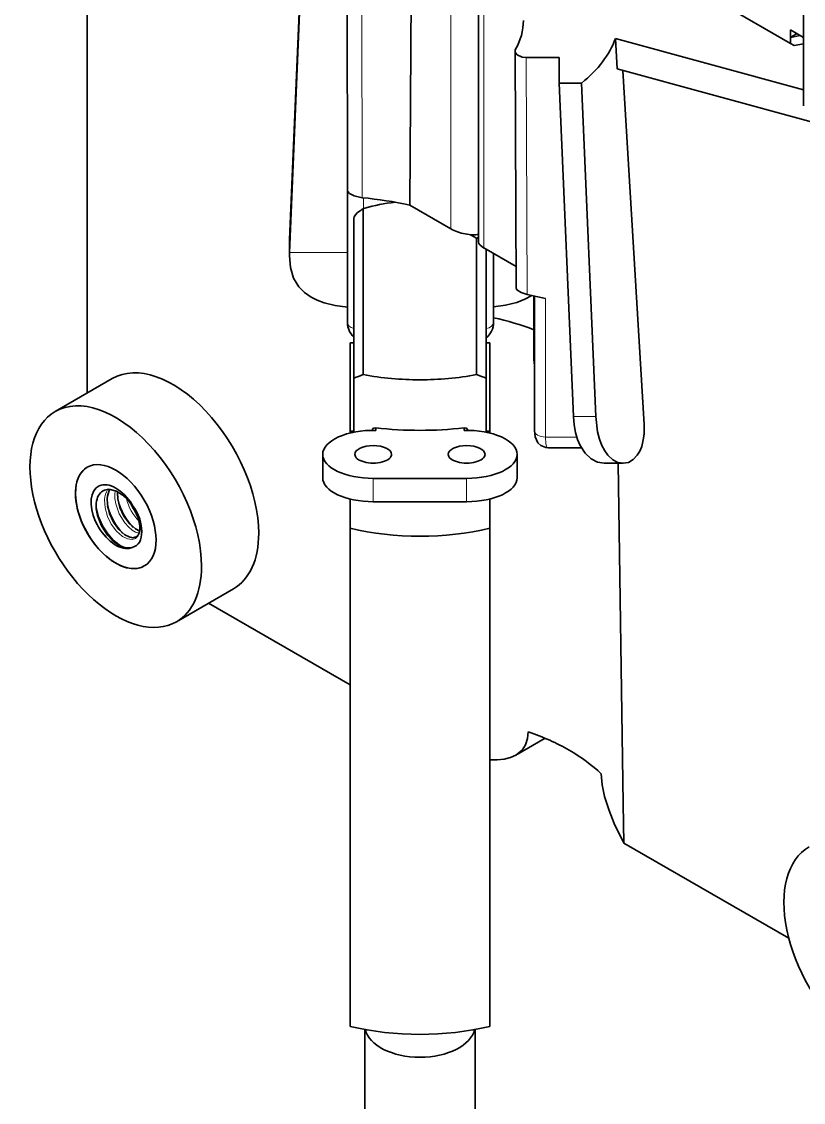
# Model space of a CAD drawing. Extents: x 386 to 1062, y 188 to 634.
# Drawn here: x 666.75 to 688.02, y 583.36 to 612.75 of the extents above; entities that cross this region are included whole.
import ezdxf

# ---------------------------------------------------------------- set-up
doc = ezdxf.new("R2010")
doc.units = 0

msp = doc.modelspace()

# ---------------------------------------------------------------- linework, layer by layer
at = {"color": 7, "lineweight": 35, "ltscale": 0.455643}
msp.add_line((668.538, 620.877), (668.538, 602.652), dxfattribs=at)
at = {"color": 7, "lineweight": 35, "ltscale": 0.328545}
msp.add_line((674.04, 606.825), (674.596, 619.955), dxfattribs=at)
at = {"color": 7, "lineweight": 35, "ltscale": 0.32862}
msp.add_line((674.596, 619.607), (674.04, 606.474), dxfattribs=at)
at = {"color": 7, "lineweight": 35, "ltscale": 0.267984}
msp.add_line((675.619, 608.151), (675.609, 618.87), dxfattribs=at)
at = {"color": 7, "lineweight": 13, "ltscale": 0.26854}
msp.add_line((676.021, 607.962), (675.994, 618.704), dxfattribs=at)
at = {"color": 7, "lineweight": 35, "ltscale": 0.276479}
msp.add_line((677.389, 618.819), (677.314, 607.76), dxfattribs=at)
at = {"color": 7, "lineweight": 13, "ltscale": 0.248254}
msp.add_line((678.433, 617.043), (678.433, 607.113), dxfattribs=at)
at = {"color": 7, "lineweight": 35, "ltscale": 0.083582}
msp.add_line((688.019, 613.803), (688.019, 610.46), dxfattribs=at)
at = {"color": 7, "lineweight": 35, "ltscale": 0.171313}
msp.add_line((679.184, 613.607), (679.184, 606.754), dxfattribs=at)
at = {"color": 7, "lineweight": 13, "ltscale": 0.170178}
msp.add_line((679.33, 613.403), (679.33, 606.595), dxfattribs=at)
at = {"color": 7, "lineweight": 35, "ltscale": 0.056135}
msp.add_line((685.719, 613.282), (687.664, 612.16), dxfattribs=at)
at = {"color": 7, "lineweight": 35, "ltscale": 0.010241}
msp.add_line((687.664, 612.527), (688.019, 612.322), dxfattribs=at)
at = {"color": 7, "lineweight": 35, "ltscale": 0.005103}
for p in [(687.664, 612.527), (687.841, 612.425)]:
    msp.add_line(p, (687.664, 612.323), dxfattribs=at)
at = {"color": 7, "lineweight": 35, "ltscale": 0.132513}
msp.add_line((688.019, 610.9), (682.905, 612.295), dxfattribs=at)
at = {"color": 7, "lineweight": 35, "ltscale": 0.020756}
msp.add_line((682.905, 612.295), (682.951, 611.466), dxfattribs=at)
at = {"color": 7, "lineweight": 35, "ltscale": 0.00675}
msp.add_line((687.929, 612.374), (687.664, 612.323), dxfattribs=at)
at = {"color": 7, "lineweight": 35, "ltscale": 0.004083}
msp.add_line((687.664, 612.323), (687.664, 612.16), dxfattribs=at)
at = {"color": 7, "lineweight": 35, "ltscale": 0.161101}
msp.add_line((680.205, 605.503), (680.178, 611.947), dxfattribs=at)
at = {"color": 7, "lineweight": 35, "ltscale": 0.003062}
msp.add_line((687.664, 612.16), (687.77, 612.098), dxfattribs=at)
at = {"color": 7, "lineweight": 35, "ltscale": 0.00633}
msp.add_line((687.77, 612.098), (688.019, 612.146), dxfattribs=at)
at = {"color": 7, "lineweight": 35, "ltscale": 0.022398}
msp.add_line((680.478, 611.774), (681.374, 611.774), dxfattribs=at)
at = {"color": 7, "lineweight": 13, "ltscale": 0.161102}
msp.add_line((680.505, 605.33), (680.478, 611.774), dxfattribs=at)
at = {"color": 7, "lineweight": 35, "ltscale": 0.017433}
msp.add_line((681.374, 611.774), (681.374, 611.077), dxfattribs=at)
at = {"color": 7, "lineweight": 35, "ltscale": 0.137759}
msp.add_line((688.267, 610.016), (682.951, 611.466), dxfattribs=at)
at = {"color": 7, "lineweight": 35, "ltscale": 0.241236}
msp.add_line((683.105, 611.424), (683.685, 601.792), dxfattribs=at)
at = {"color": 7, "lineweight": 35, "ltscale": 0.015146}
msp.add_line((681.374, 611.077), (681.98, 611.077), dxfattribs=at)
at = {"color": 7, "lineweight": 35, "ltscale": 0.226738}
msp.add_line((681.374, 611.077), (681.762, 602.016), dxfattribs=at)
at = {"color": 7, "lineweight": 35, "ltscale": 0.226764}
msp.add_line((682.372, 602.015), (681.98, 611.077), dxfattribs=at)
at = {"color": 7, "lineweight": 35, "ltscale": 0.089684}
msp.add_line((675.619, 604.563), (675.619, 608.15), dxfattribs=at)
at = {"color": 7, "lineweight": 13, "ltscale": 0.007265}
msp.add_line((676.051, 607.669), (676.051, 607.959), dxfattribs=at)
at = {"color": 7, "lineweight": 35, "ltscale": 0.112901}
msp.add_line((676.046, 603.152), (676.046, 607.668), dxfattribs=at)
at = {"color": 7, "lineweight": 35, "ltscale": 0.032318}
msp.add_line((678.433, 607.113), (677.314, 607.76), dxfattribs=at)
at = {"color": 7, "lineweight": 35, "ltscale": 0.108441}
msp.add_line((675.789, 603.056), (675.789, 607.393), dxfattribs=at)
at = {"color": 7, "lineweight": 35, "ltscale": 0.004831}
msp.add_line((678.964, 606.956), (679.132, 606.859), dxfattribs=at)
at = {"color": 7, "lineweight": 35, "ltscale": 0.002265}
msp.add_line((674.04, 606.825), (674.038, 606.735), dxfattribs=at)
at = {"color": 7, "lineweight": 35, "ltscale": 0.008801}
msp.add_line((674.038, 606.383), (674.038, 606.735), dxfattribs=at)
at = {"color": 7, "lineweight": 13, "ltscale": 0.008804}
msp.add_line((674.04, 606.473), (674.04, 606.825), dxfattribs=at)
at = {"color": 7, "lineweight": 35, "ltscale": 0.001394}
msp.add_line((679.132, 606.859), (679.184, 606.879), dxfattribs=at)
at = {"color": 7, "lineweight": 35, "ltscale": 0.092693}
msp.add_line((679.132, 603.152), (679.132, 606.859), dxfattribs=at)
at = {"color": 7, "lineweight": 35, "ltscale": 0.002262}
msp.add_line((674.038, 606.383), (674.04, 606.473), dxfattribs=at)
at = {"color": 7, "lineweight": 13, "ltscale": 0.039479}
msp.add_line((674.04, 606.474), (675.619, 606.474), dxfattribs=at)
at = {"color": 7, "lineweight": 35, "ltscale": 0.02517}
msp.add_line((680.202, 606.092), (679.33, 606.595), dxfattribs=at)
at = {"color": 7, "lineweight": 35, "ltscale": 0.087646}
msp.add_line((679.389, 603.056), (679.389, 606.562), dxfattribs=at)
at = {"color": 7, "lineweight": 35, "ltscale": 0.047002}
msp.add_line((679.589, 604.566), (679.589, 606.446), dxfattribs=at)
at = {"color": 7, "lineweight": 35, "ltscale": 0.012731}
msp.add_line((681.002, 605.221), (680.505, 605.33), dxfattribs=at)
at = {"color": 7, "lineweight": 35, "ltscale": 0.042619}
msp.add_line((680.687, 603.585), (680.687, 605.29), dxfattribs=at)
at = {"color": 7, "lineweight": 35, "ltscale": 0.09147}
msp.add_line((680.702, 601.628), (680.702, 605.287), dxfattribs=at)
at = {"color": 7, "lineweight": 13, "ltscale": 0.094156}
msp.add_line((681.002, 601.455), (681.002, 605.221), dxfattribs=at)
at = {"color": 7, "lineweight": 35, "ltscale": 0.063199}
msp.add_line((679.389, 604.793), (679.389, 602.265), dxfattribs=at)
at = {"color": 7, "lineweight": 35, "ltscale": 0.059935}
for p, q in [((675.689, 604.016), (675.689, 601.618)), ((679.489, 604.016), (679.489, 601.618))]:
    msp.add_line(p, q, dxfattribs=at)
at = {"color": 7, "lineweight": 35, "ltscale": 0.002501}
for p, q in [((675.789, 604.016), (675.689, 604.016)), ((679.489, 604.016), (679.389, 604.016)), ((675.789, 601.618), (675.689, 601.618)), ((679.489, 601.618), (679.389, 601.618))]:
    msp.add_line(p, q, dxfattribs=at)
at = {"color": 7, "lineweight": 35, "ltscale": 0.044908}
for p, q in [((669.221, 603.046), (667.666, 602.148)), ((672.521, 597.33), (670.966, 596.432))]:
    msp.add_line(p, q, dxfattribs=at)
at = {"color": 7, "lineweight": 35, "ltscale": 0.036754}
for p, q in [((675.789, 603.056), (675.789, 601.586)), ((679.389, 601.586), (679.389, 603.056))]:
    msp.add_line(p, q, dxfattribs=at)
at = {"color": 7, "lineweight": 35, "ltscale": 0.015839}
for p, q in [((679.389, 602.265), (679.389, 601.632)), ((674.944, 600.983), (674.944, 600.349)), ((680.234, 600.983), (680.234, 600.349))]:
    msp.add_line(p, q, dxfattribs=at)
at = {"color": 7, "lineweight": 13, "ltscale": 0.01525}
msp.add_line((681.762, 602.015), (682.372, 602.015), dxfattribs=at)
at = {"color": 7, "lineweight": 35, "ltscale": 0.001367}
for p, q in [((675.689, 601.563), (675.689, 601.618)), ((679.489, 601.563), (679.489, 601.618))]:
    msp.add_line(p, q, dxfattribs=at)
at = {"color": 7, "lineweight": 35, "ltscale": 0.001765}
for p, q in [((676.389, 601.706), (676.389, 601.635)), ((678.789, 601.706), (678.789, 601.635))]:
    msp.add_line(p, q, dxfattribs=at)
at = {"color": 7, "lineweight": 35, "ltscale": 0.000288407}
msp.add_line((683.689, 601.69), (683.689, 601.679), dxfattribs=at)
at = {"color": 7, "lineweight": 35, "ltscale": 0.000518808}
msp.add_line((683.689, 601.658), (683.689, 601.679), dxfattribs=at)
at = {"color": 7, "lineweight": 13, "ltscale": 0.021326}
msp.add_line((681.855, 601.455), (681.002, 601.455), dxfattribs=at)
at = {"color": 7, "lineweight": 35, "ltscale": 0.02262}
msp.add_line((681.985, 601.159), (681.08, 601.159), dxfattribs=at)
at = {"color": 7, "lineweight": 35, "ltscale": 0.012927}
msp.add_line((682.597, 600.74), (683.114, 600.74), dxfattribs=at)
at = {"color": 7, "lineweight": 35, "ltscale": 0.231439}
msp.add_line((682.984, 600.74), (683.121, 591.483), dxfattribs=at)
at = {"color": 7, "lineweight": 35, "ltscale": 0.063501}
for p, q in [((676.319, 600.33), (678.859, 600.33)), ((676.319, 599.696), (678.859, 599.696))]:
    msp.add_line(p, q, dxfattribs=at)
at = {"color": 7, "lineweight": 13, "ltscale": 0.01584}
for p, q in [((676.319, 600.33), (676.319, 599.696)), ((678.859, 600.33), (678.859, 599.696))]:
    msp.add_line(p, q, dxfattribs=at)
at = {"color": 7, "lineweight": 35, "ltscale": 0.000548179}
msp.add_line((669.367, 599.969), (669.365, 599.947), dxfattribs=at)
at = {"color": 7, "lineweight": 35, "ltscale": 0.00050382}
msp.add_line((669.761, 599.614), (669.751, 599.596), dxfattribs=at)
at = {"color": 7, "lineweight": 35, "ltscale": 0.019872}
for p, q in [((675.689, 598.974), (675.689, 599.769)), ((679.489, 598.974), (679.489, 599.769)), ((679.489, 598.974), (679.489, 599.769))]:
    msp.add_line(p, q, dxfattribs=at)
at = {"color": 7, "lineweight": 35, "ltscale": 0.338652}
for p, q in [((675.689, 585.428), (675.689, 598.974)), ((679.489, 585.428), (679.489, 598.974))]:
    msp.add_line(p, q, dxfattribs=at)
at = {"color": 7, "lineweight": 35, "ltscale": 0.007767}
msp.add_line((679.489, 598.663), (679.489, 598.974), dxfattribs=at)
at = {"color": 7, "lineweight": 35, "ltscale": 0.141878}
msp.add_line((679.489, 598.663), (679.489, 592.988), dxfattribs=at)
at = {"color": 7, "lineweight": 35, "ltscale": 0.111167}
msp.add_line((671.838, 596.936), (675.689, 594.713), dxfattribs=at)
at = {"color": 7, "lineweight": 35, "ltscale": 0.023053}
msp.add_line((680.994, 593.264), (680.196, 592.803), dxfattribs=at)
at = {"color": 7, "lineweight": 35, "ltscale": 0.100076}
msp.add_line((679.489, 592.988), (679.489, 588.985), dxfattribs=at)
at = {"color": 7, "lineweight": 35, "ltscale": 0.026762}
msp.add_line((683.121, 591.483), (683.137, 590.413), dxfattribs=at)
at = {"color": 7, "lineweight": 35, "ltscale": 0.129479}
msp.add_line((683.137, 590.413), (687.622, 587.823), dxfattribs=at)
at = {"color": 7, "lineweight": 35, "ltscale": 0.05103}
msp.add_line((679.489, 586.944), (679.489, 588.985), dxfattribs=at)
at = {"color": 7, "lineweight": 35}
for p, q in [((676.089, 507.479), (676.089, 585.344)), ((679.089, 507.479), (679.089, 585.344))]:
    msp.add_line(p, q, dxfattribs=at)
for points in [[(680.178, 611.947), (680.188, 611.903), (680.237, 611.844), (680.372, 611.785), (680.478, 611.774)], [(675.619, 608.151), (675.625, 608.129), (675.67, 608.08), (675.803, 608.012), (676.021, 607.962)], [(675.619, 604.986), (675.287, 605.035), (674.98, 605.108), (674.796, 605.174), (674.629, 605.255), (674.445, 605.381), (674.294, 605.536), (674.15, 605.779), (674.065, 606.064), (674.038, 606.383)], [(680.505, 605.33), (680.338, 605.385), (680.228, 605.457), (680.211, 605.48), (680.205, 605.503)], [(680.63, 605.303), (680.438, 605.199), (680.222, 605.117), (679.917, 605.042), (679.589, 604.992)], [(682.597, 600.74), (682.419, 600.77), (682.244, 600.862), (682.085, 601.015), (681.95, 601.222), (681.878, 601.39), (681.822, 601.576), (681.782, 601.789), (681.762, 602.015)], [(682.372, 602.015), (682.422, 601.595), (682.473, 601.398), (682.541, 601.22), (682.616, 601.078), (682.703, 600.958), (682.832, 600.838), (682.972, 600.764), (683.114, 600.74)], [(676.289, 601.636), (676.295, 601.662), (676.31, 601.683), (676.331, 601.698), (676.389, 601.706)], [(678.889, 601.636), (678.883, 601.662), (678.868, 601.683), (678.846, 601.698), (678.789, 601.706)], [(680.702, 601.628), (680.723, 601.458), (680.798, 601.301), (680.873, 601.227), (681.011, 601.166), (681.08, 601.159)], [(683.114, 600.74), (683.258, 600.766), (683.389, 600.84), (683.5, 600.957), (683.568, 601.068), (683.621, 601.196), (683.674, 601.421)], [(669.502, 599.878), (669.333, 599.985), (669.166, 600.032), (669.13, 600.034)], [(669.967, 598.897), (669.849, 598.957), (669.685, 599.1), (669.539, 599.3), (669.429, 599.535), (669.371, 599.777), (669.365, 599.947)], [(669.639, 598.438), (669.517, 598.462), (669.414, 598.507), (669.317, 598.567), (669.207, 598.659), (669.087, 598.79), (668.927, 599.039), (668.817, 599.324), (668.786, 599.502), (668.785, 599.656)], [(669.87, 598.739), (669.772, 598.716), (669.676, 598.737), (669.558, 598.799), (669.397, 598.943), (669.253, 599.143), (669.145, 599.376), (669.087, 599.616), (669.082, 599.784)], [(669.974, 599.039), (669.927, 599.258), (669.82, 599.491), (669.749, 599.599)], [(668.783, 599.539), (668.848, 599.286), (668.957, 599.04), (669.096, 598.822), (669.248, 598.651), (669.404, 598.525)], [(669.974, 599.039), (669.969, 598.904), (669.935, 598.807), (669.87, 598.739)], [(680.537, 593.44), (680.519, 593.254), (680.462, 593.086), (680.367, 592.942), (680.196, 592.803)], [(680.196, 592.803), (680.049, 592.737), (679.884, 592.695), (679.694, 592.676), (679.495, 592.681)], [(682.517, 592.296), (682.543, 591.996), (682.611, 591.678), (682.732, 591.301), (682.876, 590.947), (683.09, 590.505)]]:
    msp.add_lwpolyline(points, dxfattribs=at)
at = {"color": 7, "lineweight": 13}
for points in [[(681.002, 601.455), (681.016, 601.271), (681.034, 601.206), (681.053, 601.174), (681.063, 601.164), (681.08, 601.159)], [(669.292, 599.916), (669.294, 599.78), (669.316, 599.64), (669.411, 599.365), (669.565, 599.117), (669.659, 599.013), (669.76, 598.926), (669.855, 598.87), (669.949, 598.836)], [(669.009, 599.753), (669.023, 599.527), (669.087, 599.298), (669.193, 599.082), (669.334, 598.893), (669.499, 598.748), (669.633, 598.682), (669.761, 598.666), (669.855, 598.697), (669.926, 598.769), (669.969, 598.886), (669.976, 599.032)], [(669.976, 599.032), (669.956, 599.158), (669.917, 599.287), (669.79, 599.539), (669.751, 599.596)]]:
    msp.add_lwpolyline(points, dxfattribs=at)
at = {"color": 7, "lineweight": 35}
for centre, radius, start, end in [((678.793, 612.8), 1.611, 330.228, 359.385), ((680.286, 611.946), 0.108, 150.2453, 179.6416), ((675.047, 597.525), 10.483, 77.5101, 84.6698), ((675.355, 608.551), 1.122, 302.9474, 308.0687), ((676.137, 604.558), 0.518, 179.3978, 227.7375), ((679.072, 604.561), 0.517, 307.9227, 0.6085), ((681.714, 603.592), 1.026, 180.3761, 189.7891), ((672.831, 611.381), 8.835, 289.5573, 291.3394), ((677.578, 611.448), 8.437, 259.5402, 270.0739), ((677.6, 611.448), 8.437, 269.9261, 280.4599), ((682.347, 611.381), 8.835, 248.6605, 250.4425), ((677.583, 611.902), 10.266, 263.3201, 270.0324), ((677.595, 611.902), 10.266, 269.9676, 276.6799), ((681.935, 601.652), 1.754, 352.4262, 0.1985), ((669.127, 599.705), 0.328, 89.5271, 118.7839), ((669.594, 599.766), 0.511, 148.5191, 177.9859), ((668.7, 598.925), 1.246, 32.5626, 49.9278), ((670.716, 599.999), 1.677, 194.777, 223.9595), ((670.999, 600.162), 1.677, 194.777, 223.9595), ((670.97, 600.142), 1.334, 204.5379, 215.4473), ((668.416, 598.643), 1.659, 20.5394, 35.8002), ((669.839, 599.18), 0.786, 236.4574, 246.377), ((669.661, 598.775), 0.338, 266.232, 287.2401), ((669.685, 598.778), 0.334, 283.1236, 328.0251)]:
    msp.add_arc(centre, radius, start, end, dxfattribs=at)
at = {"color": 7, "lineweight": 13}
for centre, radius, start, end in [((669.554, 599.735), 0.544, 146.8491, 178.1308), ((670, 599.87), 0.71, 169.5432, 176.2399), ((670.872, 600.09), 1.305, 193.5297, 225.2826)]:
    msp.add_arc(centre, radius, start, end, dxfattribs=at)
at = {"color": 7, "lineweight": 35}
for centre, major_axis, ratio, start_param, end_param in [((677.586, 612.916), (5.427, -0.001), 0.57721, 5.656126, 6.084101), ((677.589, 605.904), (-3.42, 0), 0.57735, 4.910762, 5.167411), ((675.989, 607.509), (0.191, 0.144), 0.402543, 1.397765, 2.847591), ((675.919, 607.874), (-0.38, 0), 0.57735, 1.912871, 2.025819), ((678.787, 607.162), (-0.498, 0.124), 0.339389, 0.869944, 2.572556), ((679.684, 606.644), (0.498, -0.124), 0.33941, 3.22616, 4.011724), ((677.589, 601.659), (-5.63, 0), 0.57735, 4.129615, 4.349218), ((670.871, 600.188), (-1.65, 2.858), 0.57735, 3.926991, 6.283185), ((669.316, 599.29), (-1.65, 2.858), 0.57735, 3.926991, 6.283185), ((669.316, 599.29), (-1.65, 2.858), 0.57735, 0, 3.141593), ((676.319, 600.983), (-1.375, 0), 0.475064, 4.661458, 6.283295), ((678.859, 600.983), (-1.375, 0), 0.475064, 3.141483, 4.76332), ((677.589, 601.67), (6.1, 0), 0.57735, 6.212415, 6.289032), ((677.589, 601.67), (6.1, 0), 0.57735, 0.005847, 0.034758), ((676.319, 600.983), (-0.5, 0), 0.475064, 3.141593, 6.283185), ((678.859, 600.983), (-0.5, 0), 0.475064, 3.141593, 6.283185), ((669.316, 599.29), (-0.775, 1.342), 0.57735, 3.141593, 6.283185), ((669.316, 599.29), (-0.775, 1.342), 0.57735, 3.141593, 6.283185), ((676.319, 600.983), (-1.375, 0), 0.475064, 0.00011, 1.570796), ((676.319, 600.983), (-0.5, 0), 0.475064, 0, 3.141593), ((678.859, 600.983), (-0.5, 0), 0.475064, 0, 3.141593), ((678.859, 600.983), (-1.375, 0), 0.475064, 1.570796, 3.141483), ((669.316, 599.29), (-0.775, 1.342), 0.57735, 6.283185, 8.63938), ((669.316, 599.29), (-0.775, 1.342), 0.57735, 0, 0.785398), ((669.316, 599.29), (-0.475, 0.823), 0.57735, 4.773122, 9.13938), ((676.319, 600.349), (-1.375, 0), 0.475064, 0.00011, 1.570796), ((678.859, 600.349), (-1.375, 0), 0.475064, 1.570796, 3.141483), ((669.316, 599.29), (-0.775, 1.342), 0.57735, 0.785398, 3.141593), ((669.388, 599.24), (0.419, -0.753), 0.581646, 3.141419, 3.845376), ((669.316, 599.29), (-0.5, 0.866), 0.57735, 3.534289, 4.319693), ((677.589, 601.65), (5.01, 0), 0.57735, 4.323413, 5.101365), ((677.589, 601.65), (5.01, 0), 0.57735, 4.323413, 5.101365), ((670.871, 600.188), (-1.65, 2.858), 0.57735, 3.141593, 3.926991), ((669.316, 599.29), (-0.475, 0.823), 0.57735, 2.856194, 3.080859), ((669.316, 599.29), (-0.775, 1.342), 0.57735, 2.356194, 3.141593), ((669.316, 599.29), (-1.65, 2.858), 0.57735, 3.141593, 3.926991), ((677.589, 590.594), (5.742, 0), 0.57735, 0.785398, 1.031687), ((677.589, 590.594), (5.742, 0), 0.57735, 0.539109, 0.785398), ((677.589, 589.533), (-5.753, 0), 0.57735, 3.409592, 3.438472), ((689.822, 587.451), (-1.65, 2.858), 0.57735, 6.283185, 9.424778), ((677.589, 588.104), (-5.01, 0), 0.57735, 1.18182, 1.959773), ((677.589, 585.455), (1.5, 0), 0.57735, 3.27192, 6.152858), ((677.589, 585.455), (-1.5, 0), 0.57735, 0.130327, 3.011266)]:
    msp.add_ellipse(centre, major_axis=major_axis, ratio=ratio, start_param=start_param, end_param=end_param, dxfattribs=at)
at = {"color": 7, "lineweight": 13}
for centre, major_axis, start_param, end_param in [((675.919, 604.563), (-0.3, 0), 6.28312, 7.40347), ((679.289, 604.566), (0.3, 0), 5.053357, 6.283185), ((680.987, 603.585), (-0.3, 0), 6.283185, 6.594917), ((681.002, 601.628), (0.3, 0), 3.141593, 4.712454)]:
    msp.add_ellipse(centre, major_axis=major_axis, ratio=0.57735, start_param=start_param, end_param=end_param, dxfattribs=at)

doc.saveas('drawing.dxf')
